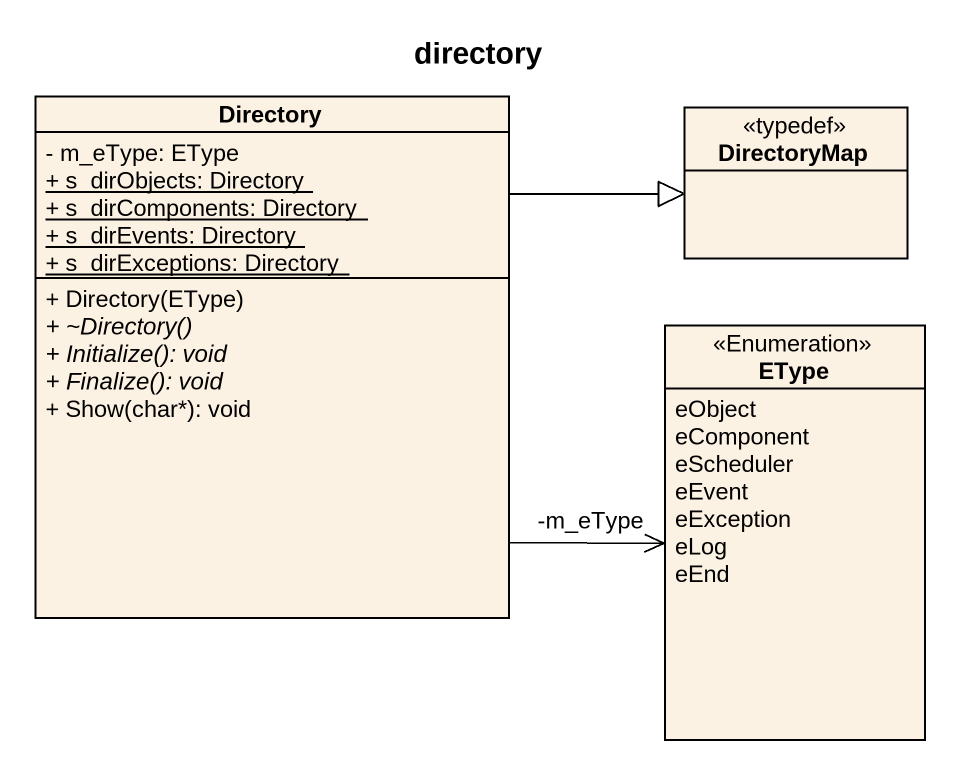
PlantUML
@startuml
title directory
hide circle
hide empty members
skinparam classAttributeIconSize 0
class Directory {
  - m_eType: EType
  {static} + s_dirObjects: Directory
  {static} + s_dirComponents: Directory
  {static} + s_dirEvents: Directory
  {static} + s_dirExceptions: Directory
  + Directory(EType)
  {abstract} + ~Directory()
  {abstract} + Initialize(): void
  {abstract} + Finalize(): void
  + Show(char*): void
}
class DirectoryMap <<typedef>>
enum EType <<Enumeration>> {
  eObject
  eComponent
  eScheduler
  eEvent
  eException
  eLog
  eEnd
}
Directory -right-|> DirectoryMap
Directory -right-> "-m_eType" EType
@enduml
